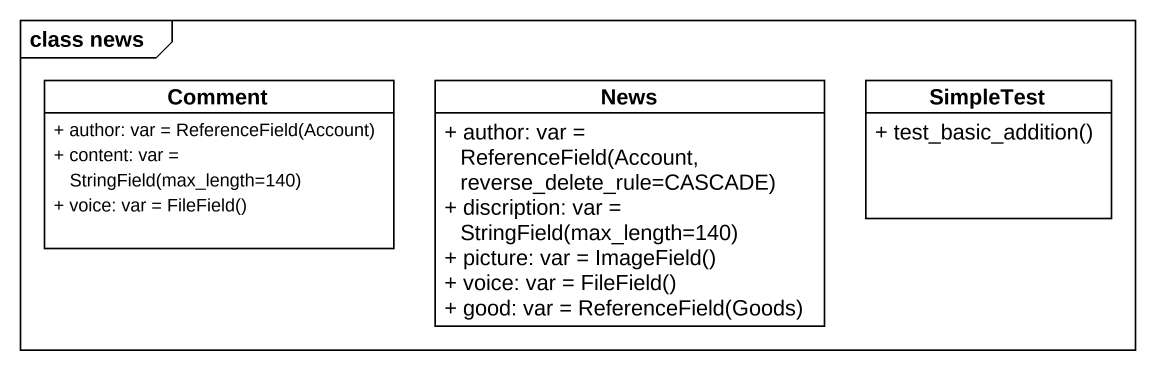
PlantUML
@startuml
mainframe class news
hide circle
hide empty members
skinparam classAttributeIconSize 0
class Comment #FFFFFF {
  {field} + author: var = ReferenceField(Account)
  {field} + content: var = StringField(max_length=140)
  {field} + voice: var = FileField()
}
class News #FFFFFF {
  {field} + author: var = ReferenceField(Account, reverse_delete_rule=CASCADE)
  {field} + discription: var = StringField(max_length=140)
  {field} + picture: var = ImageField()
  {field} + voice: var = FileField()
  {field} + good: var = ReferenceField(Goods)
}
class SimpleTest {
  + test_basic_addition()
}
@enduml
